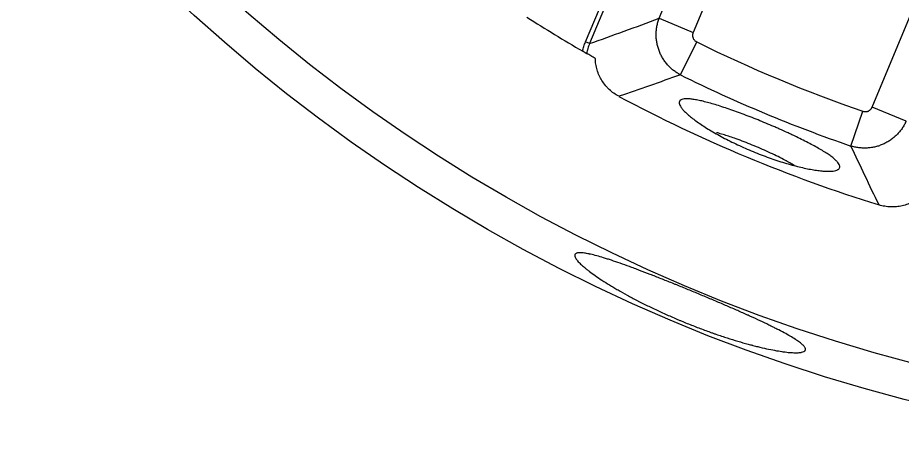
# Model space of a CAD drawing. Header units: millimetres. Extents: x -5 to 579, y 15 to 400.
# Drawn here: x 346.4 to 405.6, y 33.8 to 62.9 of the extents above; entities that cross this region are included whole.
import ezdxf

# ---------------------------------------------------------------- set-up
doc = ezdxf.new("R2010")
doc.units = ezdxf.units.MM
doc.layers.add('1', color=7, linetype='Continuous', true_color=0xffffff)

msp = doc.modelspace()

# ---------------------------------------------------------------- linework, layer by layer
at = {"layer": '1'}
for p, q in [((389.352, 62.869), (405.222, 100.915)), ((407.494, 99.967), (391.624, 61.922)), ((403.606, 56.923), (419.476, 94.969)), ((384.418, 61.284), (388.582, 71.266)), ((388.855, 71.152), (384.691, 61.17)), ((389.352, 62.869), (391.624, 61.922)), ((384.691, 61.17), (384.418, 61.284)), ((390.77, 59.083), (391.861, 61.29)), ((405.879, 55.976), (403.606, 56.923)), ((402.19, 54.32), (402.992, 56.647))]:
    msp.add_line(p, q, dxfattribs=at)
for radius in [112.5, 110.013]:
    msp.add_circle((433.866, 146.328), radius, dxfattribs=at)
for radius, start, end in [(99, 237.38256, 239.90894), (94.847, 243.71239, 251.00298), (97.309, 243.71239, 251.00298), (100.471, 241.96704, 252.74833)]:
    msp.add_arc((433.866, 146.328), radius, start, end, dxfattribs=at)
for points in [[(384.691, 61.17), (386.238, 61.719), (387.791, 62.285), (389.352, 62.869)], [(390.77, 59.083), (389.389, 58.59), (388.015, 58.111), (386.647, 57.645)], [(404.069, 50.377), (403.438, 51.678), (402.811, 52.991), (402.19, 54.32)]]:
    msp.add_open_spline(points, degree=3, dxfattribs=at)
for points, knots in [([(390.77, 59.083), (390.688, 59.126), (390.609, 59.172), (390.493, 59.248), (390.454, 59.274), (390.379, 59.328), (390.342, 59.355), (390.233, 59.441), (390.094, 59.561), (389.903, 59.76), (389.788, 59.904), (389.706, 60.016), (389.679, 60.054), (389.628, 60.132), (389.604, 60.171), (389.532, 60.29), (389.445, 60.452), (389.373, 60.621), (389.325, 60.751), (389.309, 60.794), (389.281, 60.883), (389.267, 60.928), (389.231, 61.062), (389.19, 61.242), (389.154, 61.515), (389.147, 61.699), (389.147, 61.815), (389.148, 61.838), (389.149, 61.884), (389.15, 61.908), (389.153, 61.977), (389.157, 62.023), (389.17, 62.161), (389.196, 62.342), (389.26, 62.609), (389.318, 62.783), (389.352, 62.869)], [0, 0, 0, 0, 0.0625, 0.0625, 0.09375, 0.09375, 0.125, 0.125, 0.1875, 0.25, 0.3125, 0.3125, 0.34375, 0.34375, 0.375, 0.375, 0.4375, 0.5, 0.5, 0.53125, 0.53125, 0.5625, 0.5625, 0.625, 0.6875, 0.75, 0.75, 0.765625, 0.765625, 0.78125, 0.78125, 0.8125, 0.8125, 0.875, 0.9375, 1, 1, 1, 1]), ([(391.624, 61.922), (391.612, 61.893), (391.603, 61.863), (391.593, 61.818), (391.591, 61.803), (391.587, 61.772), (391.586, 61.756), (391.585, 61.71), (391.587, 61.679), (391.595, 61.634), (391.598, 61.618), (391.606, 61.588), (391.611, 61.574), (391.627, 61.53), (391.641, 61.502), (391.665, 61.463), (391.674, 61.45), (391.692, 61.425), (391.702, 61.413), (391.733, 61.379), (391.756, 61.358), (391.794, 61.33), (391.806, 61.321), (391.833, 61.305), (391.847, 61.297), (391.861, 61.29)], [0, 0, 0, 0, 0.125, 0.125, 0.1875, 0.1875, 0.25, 0.25, 0.375, 0.375, 0.4375, 0.4375, 0.5, 0.5, 0.625, 0.625, 0.6875, 0.6875, 0.75, 0.75, 0.875, 0.875, 0.9375, 0.9375, 1, 1, 1, 1]), ([(384.23, 60.671), (384.24, 60.723), (384.252, 60.775), (384.279, 60.878), (384.293, 60.93), (384.341, 61.084), (384.377, 61.185), (384.418, 61.284)], [0, 0, 0, 0, 0.25, 0.25, 0.5, 0.5, 1, 1, 1, 1]), ([(384.691, 61.17), (384.647, 61.065), (384.608, 60.957), (384.568, 60.82), (384.561, 60.792), (384.546, 60.737), (384.526, 60.654), (384.509, 60.571), (384.5, 60.515)], [0, 0, 0, 0, 0.5, 0.5, 0.625, 0.625, 0.75, 1, 1, 1, 1]), ([(384.23, 60.671), (384.245, 60.662), (384.276, 60.644), (384.305, 60.627), (384.327, 60.614), (384.335, 60.61), (384.349, 60.602), (384.356, 60.598), (384.376, 60.586), (384.389, 60.579), (384.407, 60.568), (384.413, 60.565), (384.425, 60.558), (384.43, 60.555), (384.446, 60.546), (384.455, 60.54), (384.468, 60.533), (384.472, 60.531), (384.479, 60.527), (384.483, 60.525), (384.492, 60.52), (384.496, 60.517), (384.5, 60.515)], [0, 0, 0, 0, 0.125, 0.25, 0.25, 0.3125, 0.3125, 0.375, 0.375, 0.5, 0.5, 0.5625, 0.5625, 0.625, 0.625, 0.75, 0.75, 0.8125, 0.8125, 0.875, 0.875, 1, 1, 1, 1]), ([(385.078, 60.185), (384.973, 60.244), (384.873, 60.301), (384.681, 60.411), (384.588, 60.464), (384.5, 60.515)], [0, 0, 0, 0, 0.5, 0.5, 1, 1, 1, 1]), ([(386.647, 57.645), (386.531, 57.707), (386.309, 57.844), (386.107, 58.008), (385.964, 58.142), (385.918, 58.188), (385.85, 58.26), (385.828, 58.284), (385.785, 58.333), (385.764, 58.358), (385.66, 58.484), (385.585, 58.59), (385.448, 58.811), (385.387, 58.926), (385.319, 59.076), (385.306, 59.106), (385.282, 59.167), (385.246, 59.258), (385.215, 59.351), (385.16, 59.538), (385.132, 59.665), (385.102, 59.858), (385.094, 59.923), (385.086, 60.021), (385.083, 60.054), (385.08, 60.119), (385.079, 60.152), (385.078, 60.185)], [0, 0, 0, 0, 0.125, 0.25, 0.25, 0.3125, 0.3125, 0.34375, 0.34375, 0.375, 0.375, 0.5, 0.5, 0.625, 0.625, 0.65625, 0.65625, 0.6875, 0.75, 0.75, 0.875, 0.875, 0.9375, 0.9375, 0.96875, 0.96875, 1, 1, 1, 1]), ([(393.159, 55.146), (393.011, 55.229), (392.725, 55.396), (392.33, 55.643), (391.972, 55.883), (391.654, 56.114), (391.377, 56.334), (391.145, 56.54), (390.959, 56.73), (390.82, 56.903), (390.73, 57.055), (390.69, 57.186), (390.697, 57.276), (390.728, 57.336), (390.775, 57.388), (390.865, 57.438), (390.995, 57.466), (391.123, 57.476), (391.267, 57.478), (391.475, 57.464), (391.768, 57.423), (392.102, 57.357), (392.475, 57.267), (392.883, 57.156), (393.321, 57.024), (393.788, 56.872), (394.277, 56.704), (394.783, 56.521), (395.304, 56.324), (395.832, 56.117), (396.364, 55.901), (396.804, 55.716), (397.154, 55.565), (397.502, 55.413), (397.843, 55.259), (398.175, 55.106), (398.5, 54.953), (398.89, 54.764), (399.33, 54.541), (399.739, 54.323), (400.111, 54.112), (400.443, 53.911), (400.733, 53.72), (400.976, 53.54), (401.171, 53.373), (401.315, 53.221), (401.409, 53.084), (401.45, 52.963), (401.439, 52.86), (401.386, 52.789), (401.318, 52.741), (401.233, 52.7), (401.096, 52.661), (400.882, 52.635), (400.622, 52.629), (400.318, 52.645), (399.973, 52.682), (399.589, 52.741), (399.17, 52.821), (398.721, 52.923), (398.246, 53.046), (397.748, 53.19), (397.233, 53.353), (396.708, 53.534), (396.176, 53.732), (395.642, 53.944), (395.114, 54.169), (394.596, 54.405), (394.093, 54.648), (393.61, 54.896), (393.306, 55.063), (393.159, 55.146)], [0, 0, 0, 0, 0.015624, 0.031235, 0.046786, 0.062426, 0.078164, 0.0938, 0.109459, 0.125262, 0.140994, 0.156669, 0.172428, 0.180348, 0.188259, 0.203964, 0.219634, 0.227536, 0.235444, 0.251152, 0.266766, 0.282433, 0.298149, 0.313706, 0.329243, 0.344888, 0.360417, 0.375868, 0.391399, 0.406948, 0.422373, 0.437831, 0.445629, 0.45343, 0.469, 0.476809, 0.484627, 0.500143, 0.515637, 0.531265, 0.546917, 0.562491, 0.578137, 0.593911, 0.609582, 0.625254, 0.641066, 0.656828, 0.672516, 0.688269, 0.696179, 0.704101, 0.719789, 0.735459, 0.751241, 0.76693, 0.782518, 0.798148, 0.813841, 0.829374, 0.844875, 0.860489, 0.876018, 0.891451, 0.906951, 0.922519, 0.937957, 0.953417, 0.969013, 0.984515, 1, 1, 1, 1]), ([(402.992, 56.647), (403.021, 56.637), (403.051, 56.63), (403.097, 56.623), (403.112, 56.622), (403.143, 56.62), (403.159, 56.62), (403.205, 56.622), (403.236, 56.626), (403.281, 56.637), (403.296, 56.641), (403.325, 56.651), (403.34, 56.656), (403.382, 56.675), (403.409, 56.691), (403.447, 56.717), (403.459, 56.727), (403.483, 56.747), (403.494, 56.758), (403.526, 56.791), (403.546, 56.815), (403.571, 56.854), (403.579, 56.867), (403.594, 56.895), (403.6, 56.909), (403.606, 56.923)], [0, 0, 0, 0, 0.125, 0.125, 0.1875, 0.1875, 0.25, 0.25, 0.375, 0.375, 0.4375, 0.4375, 0.5, 0.5, 0.625, 0.625, 0.6875, 0.6875, 0.75, 0.75, 0.875, 0.875, 0.9375, 0.9375, 1, 1, 1, 1]), ([(405.879, 55.976), (405.841, 55.891), (405.8, 55.809), (405.732, 55.688), (405.708, 55.648), (405.66, 55.57), (405.634, 55.531), (405.555, 55.417), (405.444, 55.271), (405.259, 55.068), (405.122, 54.943), (405.015, 54.854), (404.979, 54.825), (404.905, 54.769), (404.867, 54.742), (404.753, 54.664), (404.597, 54.566), (404.433, 54.483), (404.306, 54.427), (404.264, 54.409), (404.177, 54.375), (404.134, 54.359), (404.002, 54.313), (403.824, 54.261), (403.554, 54.208), (403.371, 54.189), (403.256, 54.182), (403.233, 54.181), (403.186, 54.179), (403.163, 54.179), (403.093, 54.178), (403.047, 54.179), (402.909, 54.183), (402.726, 54.198), (402.456, 54.244), (402.278, 54.291), (402.19, 54.32)], [0, 0, 0, 0, 0.0625, 0.0625, 0.09375, 0.09375, 0.125, 0.125, 0.1875, 0.25, 0.3125, 0.3125, 0.34375, 0.34375, 0.375, 0.375, 0.4375, 0.5, 0.5, 0.53125, 0.53125, 0.5625, 0.5625, 0.625, 0.6875, 0.75, 0.75, 0.765625, 0.765625, 0.78125, 0.78125, 0.8125, 0.8125, 0.875, 0.9375, 1, 1, 1, 1]), ([(398.42, 53.011), (398.388, 53.031), (398.257, 53.109), (398.013, 53.247), (397.637, 53.448), (397.192, 53.671), (396.673, 53.915), (396.133, 54.154), (395.583, 54.385), (395.032, 54.602), (394.535, 54.786), (394.096, 54.939), (393.713, 55.063), (393.417, 55.152), (393.248, 55.199), (393.197, 55.213)], [0, 0, 0, 0, 0.024259, 0.0968, 0.169307, 0.265904, 0.362895, 0.460323, 0.557095, 0.653646, 0.750014, 0.822804, 0.895381, 0.967764, 1, 1, 1, 1]), ([(406.978, 51.05), (406.884, 50.96), (406.784, 50.877), (406.626, 50.762), (406.573, 50.726), (406.49, 50.674), (406.462, 50.657), (406.405, 50.624), (406.377, 50.608), (406.232, 50.53), (406.113, 50.476), (405.87, 50.384), (405.746, 50.347), (405.555, 50.303), (405.491, 50.29), (405.361, 50.269), (405.296, 50.261), (405.101, 50.243), (404.842, 50.236), (404.582, 50.263), (404.388, 50.297), (404.323, 50.31), (404.196, 50.34), (404.132, 50.358), (404.069, 50.377)], [0, 0, 0, 0, 0.125, 0.125, 0.1875, 0.1875, 0.21875, 0.21875, 0.25, 0.25, 0.375, 0.375, 0.5, 0.5, 0.5625, 0.5625, 0.625, 0.625, 0.75, 0.875, 0.875, 0.9375, 0.9375, 1, 1, 1, 1]), ([(386.161, 46.673), (386.347, 46.612), (386.733, 46.48), (387.15, 46.33), (387.475, 46.212), (387.585, 46.171), (387.754, 46.108), (387.81, 46.087), (387.924, 46.044), (387.982, 46.023), (388.27, 45.914), (388.74, 45.734), (389.227, 45.543), (389.724, 45.347), (389.976, 45.246), (390.298, 45.116), (390.362, 45.09), (390.491, 45.038), (390.685, 44.96), (390.879, 44.881), (391.266, 44.723), (391.524, 44.616), (392.04, 44.402), (392.298, 44.294), (392.62, 44.159), (392.685, 44.132), (392.814, 44.077), (392.878, 44.05), (393.071, 43.968), (393.198, 43.914), (393.576, 43.753), (393.823, 43.646), (394.309, 43.435), (394.548, 43.33), (394.898, 43.175), (395.014, 43.123), (395.186, 43.046), (395.243, 43.02), (395.356, 42.969), (395.412, 42.944), (395.689, 42.818), (395.901, 42.72), (396.311, 42.529), (396.507, 42.436), (396.789, 42.299), (396.881, 42.254), (397.015, 42.187), (397.06, 42.165), (397.148, 42.121), (397.191, 42.099), (397.404, 41.991), (397.563, 41.908), (397.859, 41.748), (398.133, 41.595), (398.364, 41.453), (398.482, 41.377), (398.495, 41.369), (398.52, 41.352), (398.533, 41.344), (398.57, 41.319), (398.642, 41.27), (398.707, 41.224), (398.827, 41.133), (398.963, 41.021), (399.051, 40.922), (399.099, 40.854), (399.112, 40.832), (399.127, 40.8), (399.132, 40.79), (399.138, 40.77), (399.141, 40.76), (399.15, 40.713), (399.146, 40.679), (399.112, 40.619), (399.083, 40.593), (399.002, 40.55), (398.949, 40.532), (398.868, 40.516), (398.851, 40.512), (398.815, 40.507), (398.797, 40.504), (398.739, 40.497), (398.698, 40.494), (398.566, 40.487), (398.368, 40.486), (398.127, 40.503), (397.93, 40.523), (397.862, 40.53), (397.755, 40.544), (397.718, 40.548), (397.644, 40.558), (397.607, 40.564), (397.414, 40.592), (397.089, 40.646), (396.728, 40.719), (396.35, 40.801), (396.152, 40.847), (395.842, 40.923), (395.737, 40.949), (395.602, 40.985), (395.575, 40.992), (395.52, 41.006), (395.493, 41.013), (395.41, 41.035), (395.355, 41.05), (395.077, 41.126), (394.621, 41.256), (394.144, 41.404), (393.657, 41.561), (393.408, 41.644), (393.122, 41.742), (393.09, 41.754), (393.026, 41.776), (392.994, 41.787), (392.898, 41.821), (392.705, 41.889), (392.512, 41.959), (392.126, 42.102), (391.868, 42.2), (391.351, 42.403), (391.091, 42.508), (390.767, 42.643), (390.669, 42.684), (390.572, 42.725), (390.507, 42.753), (390.344, 42.822), (390.183, 42.892), (389.799, 43.061), (389.548, 43.175), (389.053, 43.405), (388.81, 43.521), (388.452, 43.697), (388.333, 43.756), (388.157, 43.845), (388.098, 43.875), (387.983, 43.934), (387.925, 43.963), (387.641, 44.111), (387.421, 44.227), (386.998, 44.459), (386.794, 44.574), (386.499, 44.744), (386.402, 44.8), (386.261, 44.884), (386.214, 44.912), (386.121, 44.968), (386.076, 44.996), (385.851, 45.134), (385.681, 45.241), (385.362, 45.448), (385.062, 45.65), (384.801, 45.84), (384.65, 45.954), (384.621, 45.976), (384.563, 46.021), (384.479, 46.087), (384.401, 46.15), (384.254, 46.274), (384.079, 46.429), (383.948, 46.566), (383.866, 46.661), (383.842, 46.692), (383.809, 46.736), (383.799, 46.75), (383.78, 46.778), (383.772, 46.792), (383.732, 46.859), (383.711, 46.906), (383.693, 46.99), (383.696, 47.027), (383.723, 47.088), (383.748, 47.113), (383.794, 47.137), (383.803, 47.142), (383.825, 47.15), (383.859, 47.161), (383.899, 47.169), (383.988, 47.18), (384.129, 47.182), (384.313, 47.161), (384.468, 47.137), (384.522, 47.127), (384.608, 47.11), (384.652, 47.101), (384.698, 47.091), (384.729, 47.085), (384.745, 47.081), (384.887, 47.049), (385.159, 46.981), (385.469, 46.891), (385.717, 46.815), (385.803, 46.789), (385.978, 46.733), (386.068, 46.704), (386.161, 46.673)], [0, 0, 0, 0, 0.015625, 0.03125, 0.03125, 0.039063, 0.039063, 0.042969, 0.042969, 0.046875, 0.046875, 0.0625, 0.078125, 0.078125, 0.09375, 0.09375, 0.097656, 0.097656, 0.101562, 0.109375, 0.109375, 0.125, 0.125, 0.140625, 0.140625, 0.144531, 0.144531, 0.148438, 0.148438, 0.15625, 0.15625, 0.171875, 0.171875, 0.1875, 0.1875, 0.195312, 0.195312, 0.199219, 0.199219, 0.203125, 0.203125, 0.21875, 0.21875, 0.234375, 0.234375, 0.242187, 0.242187, 0.246094, 0.246094, 0.25, 0.25, 0.265625, 0.265625, 0.28125, 0.296875, 0.296875, 0.298828, 0.298828, 0.300781, 0.300781, 0.304687, 0.3125, 0.3125, 0.328125, 0.34375, 0.34375, 0.351562, 0.351562, 0.355469, 0.355469, 0.359375, 0.359375, 0.375, 0.375, 0.390625, 0.390625, 0.40625, 0.40625, 0.410156, 0.410156, 0.414062, 0.414062, 0.421875, 0.421875, 0.4375, 0.453125, 0.453125, 0.460937, 0.460937, 0.464844, 0.464844, 0.46875, 0.46875, 0.484375, 0.5, 0.5, 0.515625, 0.515625, 0.523437, 0.523437, 0.525391, 0.525391, 0.527344, 0.527344, 0.53125, 0.53125, 0.546875, 0.5625, 0.5625, 0.578125, 0.578125, 0.580078, 0.580078, 0.582031, 0.582031, 0.585937, 0.59375, 0.59375, 0.609375, 0.609375, 0.625, 0.625, 0.628906, 0.630859, 0.630859, 0.632812, 0.640625, 0.640625, 0.65625, 0.65625, 0.671875, 0.671875, 0.679687, 0.679687, 0.683594, 0.683594, 0.6875, 0.6875, 0.703125, 0.703125, 0.71875, 0.71875, 0.726562, 0.726562, 0.730469, 0.730469, 0.734375, 0.734375, 0.75, 0.75, 0.765625, 0.78125, 0.78125, 0.785156, 0.785156, 0.789063, 0.796875, 0.796875, 0.8125, 0.828125, 0.828125, 0.835937, 0.835937, 0.839844, 0.839844, 0.84375, 0.84375, 0.859375, 0.859375, 0.875, 0.875, 0.890625, 0.890625, 0.894531, 0.894531, 0.898437, 0.90625, 0.90625, 0.921875, 0.9375, 0.9375, 0.945312, 0.945312, 0.949219, 0.951172, 0.951172, 0.953125, 0.953125, 0.96875, 0.984375, 0.984375, 0.992187, 0.992187, 1, 1, 1, 1])]:
    msp.add_open_spline(points, degree=3, knots=knots, dxfattribs=at)

doc.saveas('drawing.dxf')
